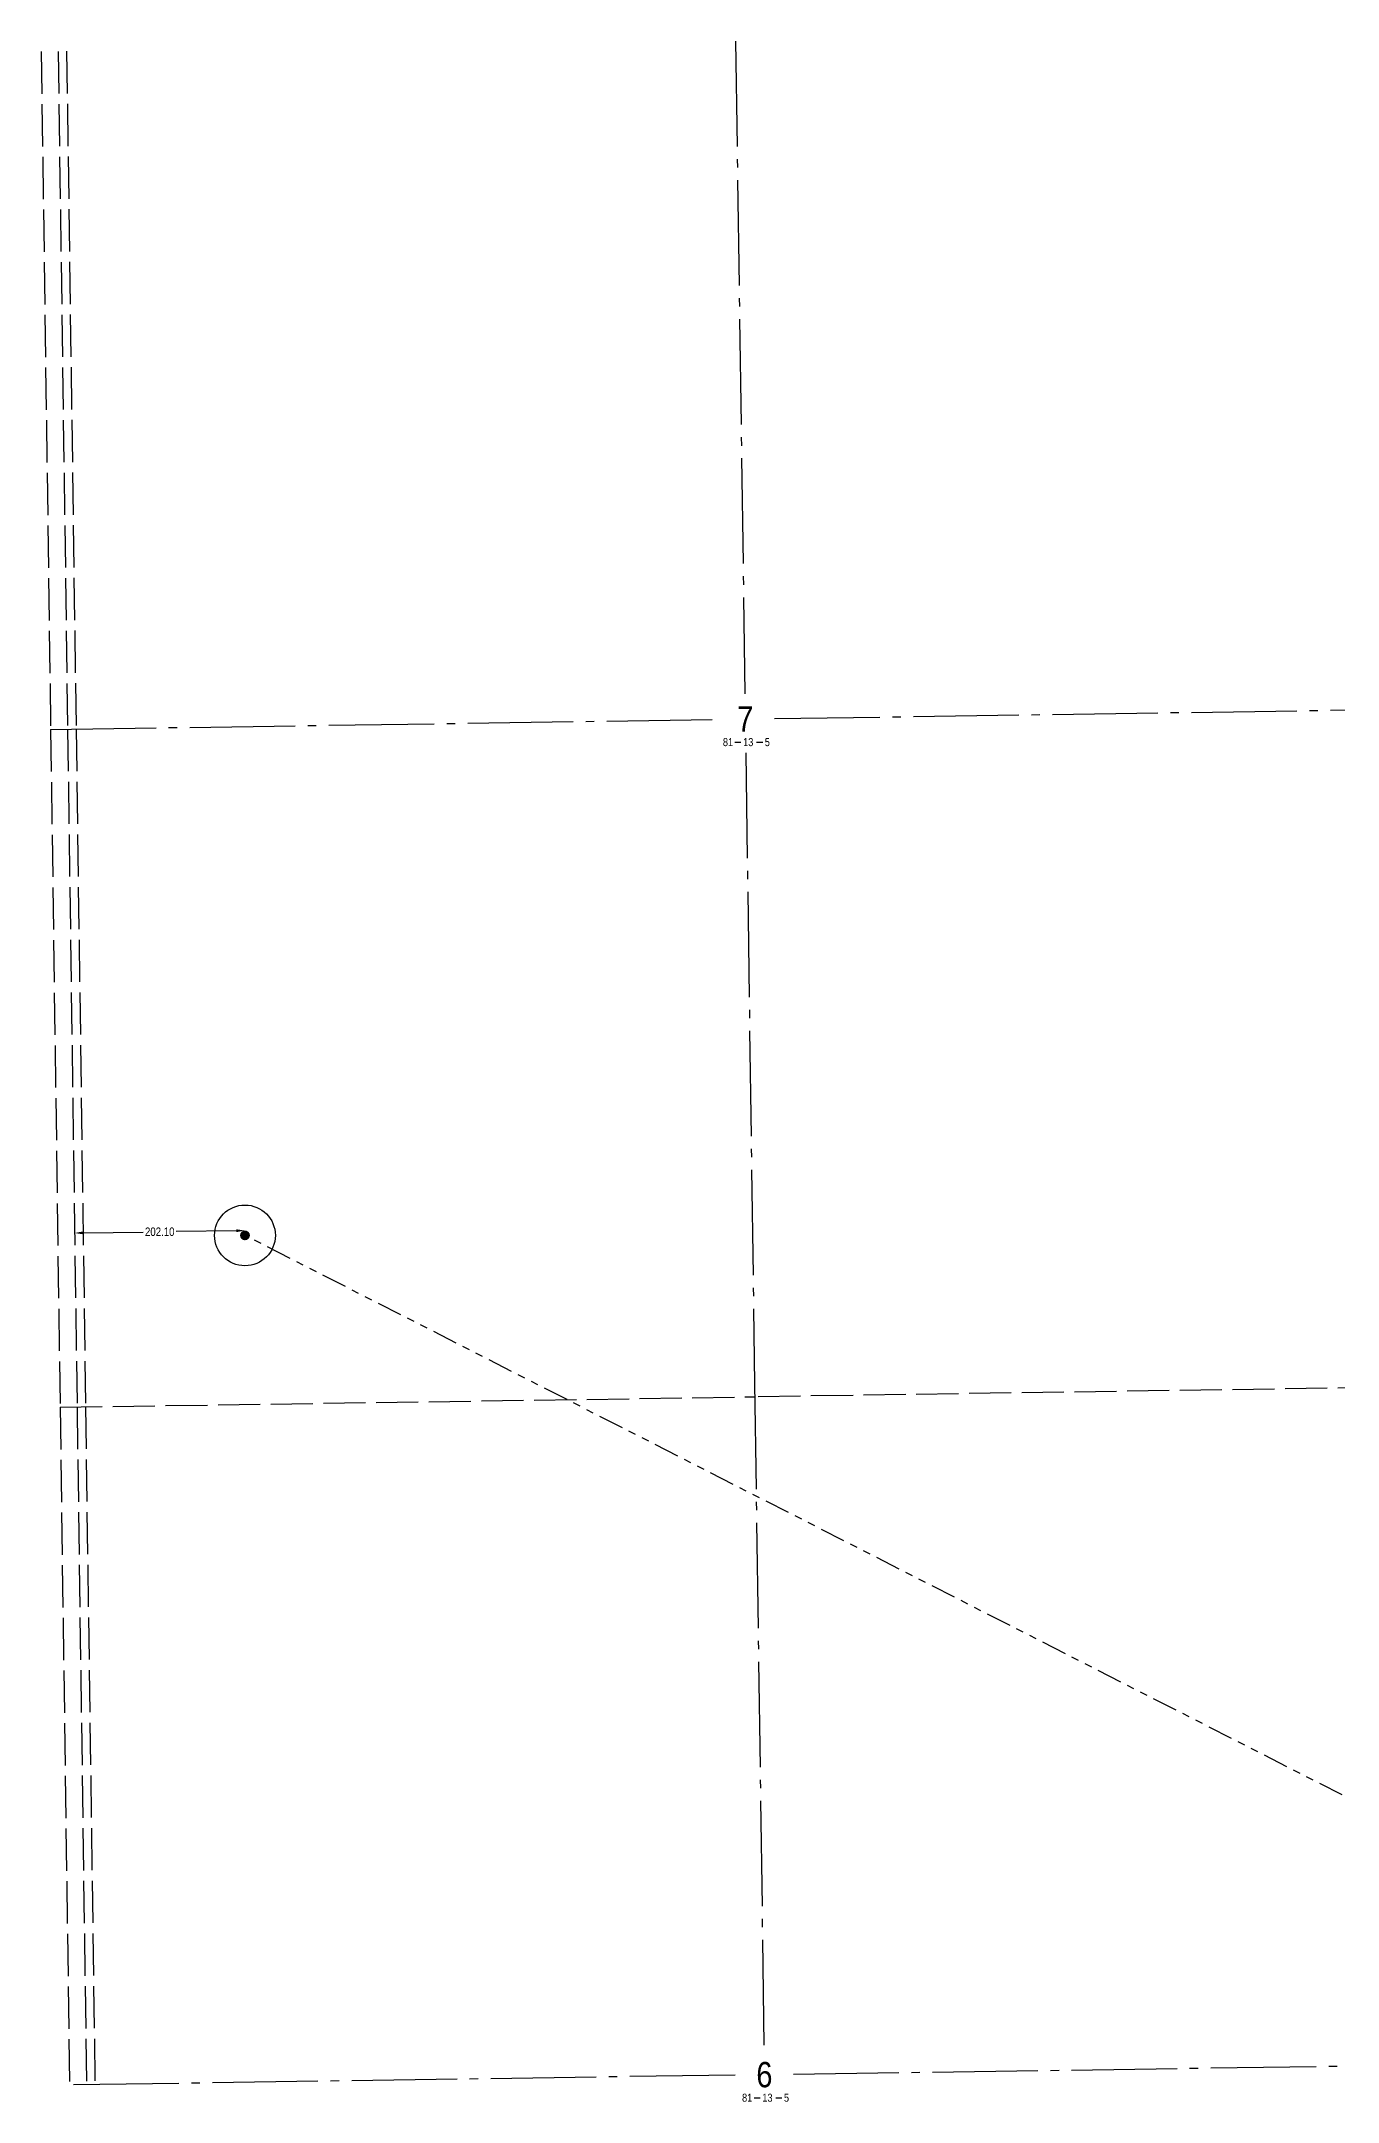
# Model space of a CAD drawing. Extents: x 560047 to 564966, y 6203492 to 6208175.
# Drawn here: x 560047 to 561585, y 6205658 to 6208103 of the extents above; entities that cross this region are included whole.
import ezdxf
from ezdxf.enums import TextEntityAlignment as Align

# ---------------------------------------------------------------- set-up
doc = ezdxf.new("R2010")
doc.units = 0
doc.header["$LTSCALE"] = 5
doc.header["$PDSIZE"] = 0.5
for name, pattern in [('foc-DRILLPATH', [14.75, 6, -1.75, 1.75, -1.75, 1.75, -1.75]), ('foc-QUARTERLINE', [33, 25, -3, 2, -3]), ('foc-UNSURVEYED', [12.5, 10, -2.5])]:
    doc.linetypes.add(name, pattern=pattern)
doc.layers.get('Defpoints').update_dxf_attribs({"color": 9})
for name, color, linetype in [('10', 1, 'Continuous'), ('9', 3, 'Continuous'), ('L-MON', 1, 'Continuous'), ('L-SECLBL', 7, 'Continuous'), ('L-SECQ', 8, 'foc-QUARTERLINE'), ('L-USEC', 7, 'foc-UNSURVEYED'), ('P-PDRILLPATH', 12, 'foc-DRILLPATH')]:
    doc.layers.add(name, color=color, linetype=linetype)
doc.styles.add('80CG', font='ARIALN.TTF', dxfattribs={"height": 10})
doc.styles.add('80L', font='ARIALN.TTF', dxfattribs={"height": 10})
doc.styles.add('SIMPLEX', font='ARIALN.TTF')
doc.dimstyles.new('Compass 5 000', dxfattribs={"dimscale": 5, "dimtxt": 9, "dimasz": 2, "dimexe": 0.2, "dimexo": 0.0625, "dimgap": 0.5, "dimtad": 0, "dimtih": 1, "dimtoh": 1, "dimzin": 0, "dimdsep": 46, "dimtxsty": '80CG', "dimcen": 0.1, "dimse1": 1, "dimse2": 1, "dimclrd": 256, "dimclrt": 256, "dimaunit": 1, "dimadec": 4, "dimazin": 0, "dimtfac": 0.06, "dimtofl": 0, "dimtmove": 0, "dimatfit": 1, "dimfxl": 0.2, "dimtolj": 1, "dimtzin": 0, "dimlwd": -1, "dimarcsym": 0})

# ---------------------------------------------------------------- blocks, each defined once
blk = doc.blocks.new('plbh')
at = {"layer": 'L-MON'}
h = blk.add_hatch(color=255, dxfattribs=at)
h.dxf.hatch_style = 1
edge = h.paths.add_edge_path()
edge.add_arc((0, 0), 1.16, 0, 360)
h = blk.add_hatch(color=256, dxfattribs=at)
h.dxf.hatch_style = 1
h.paths.add_polyline_path([(-0.96, 0, 1), (0.96, 0, 1)])
h.paths.add_polyline_path([(0.91, 0, -1), (-0.91, 0, -1)], flags=16)
h.paths.add_polyline_path([(0.45, 0, -1), (-0.45, 0, -1)], flags=0)
h = blk.add_hatch(color=256, dxfattribs=at)
h.dxf.hatch_style = 1
h.paths.add_polyline_path([(-0.45, 0, 1), (0.45, 0, 1)])
h.paths.add_polyline_path([(0.4, 0, -1), (-0.4, 0, -1)], flags=16)
at = {"layer": 'L-MON', "color": 240}
for radius in [0.96, 0.91, 0.45, 0.4]:
    blk.add_circle((0, 0), radius, dxfattribs=at)
blk = doc.blocks.new('*D58')
at = {"layer": 'Defpoints', "color": 0, "transparency": 16777216}
for p in [(560086.6, 6206688.6), (560086.7, 6206683), (560288.7, 6206685.8)]:
    blk.add_point(p, dxfattribs=at)
at = {"layer": 'L-MON', "transparency": 16777216}
for p, q in [((560096.6, 6206688.8), (560168, 6206689.8)), ((560278.6, 6206691.3), (560207.2, 6206690.3))]:
    blk.add_line(p, q, dxfattribs=at)
for points in [[(560278.6, 6206693), (560278.6, 6206689.7), (560288.6, 6206691.5)], [(560096.6, 6206690.5), (560096.7, 6206687.1), (560086.6, 6206688.6)]]:
    blk.add_solid(points, dxfattribs=at)
at = {"layer": 'L-MON', "transparency": 16777216, "insert": (560187.6, 6206690.1), "char_height": 10, "attachment_point": 5, "style": '80CG'}
blk.add_mtext('\\A1;202.10', dxfattribs=at)
blk = doc.blocks.new('L-SECLBL')
at = {"layer": '9', "color": 7}
for p, q in [((-5.1, -27.8), (-12.3, -27.8)), ((20.7, -27.8), (13.5, -27.8))]:
    blk.add_line(p, q, dxfattribs=at)
at = {"layer": '10', "color": 2, "style": 'SIMPLEX'}
blk.add_attdef('SEC', text='', height=30, dxfattribs=at).set_placement((0, 0), align=Align.MIDDLE)
at = {"layer": '10', "color": 5, "style": '80L'}
blk.add_attdef('TWP', text='', height=9.5, dxfattribs=at).set_placement((-14.4, -27.4), align=Align.MIDDLE_RIGHT)
blk.add_attdef('RGE', text='', height=9.5, dxfattribs=at).set_placement((3.6, -27.4), align=Align.MIDDLE_CENTER)
blk.add_attdef('MER', text='', height=9.5, dxfattribs=at).set_placement((23.2, -27.4), align=Align.MIDDLE_LEFT)

msp = doc.modelspace()

# ---------------------------------------------------------------- linework, layer by layer
at = {"layer": 'L-SECLBL'}
msp.add_circle((560288.7, 6206685.8), 36.044, dxfattribs=at)
at = {"layer": 'L-SECQ'}
for p, q in [((560870.849, 6208102.815), (560881.78, 6207328.509)), ((560916.75, 6207299.043), (561686.101, 6207310.561)), ((560058.199, 6207286.189), (560847.507, 6207298.006)), ((560882.768, 6207258.548), (560893.339, 6206509.742)), ((560893.339, 6206509.742), (560904.52, 6205719.946)), ((560939.491, 6205690.479), (561709.128, 6205701.991)), ((560870.248, 6205689.444), (560080.617, 6205677.632))]:
    msp.add_line(p, q, dxfattribs=at)
at = {"layer": 'L-USEC'}
for p, q in [((560046.998, 6208090.476), (560058.199, 6207286.189)), ((560067.104, 6208090.756), (560078.305, 6207286.469)), ((560077.157, 6208090.896), (560088.358, 6207286.609)), ((560058.199, 6207286.189), (560069.401, 6206481.905)), ((560078.305, 6207286.469), (560089.507, 6206482.185)), ((560088.358, 6207286.609), (560099.559, 6206482.325)), ((561697.61, 6206506.27), (560893.558, 6206494.238)), ((560069.401, 6206481.905), (560893.558, 6206494.238)), ((560069.401, 6206481.905), (560080.617, 6205677.632)), ((560089.507, 6206482.185), (560100.723, 6205677.913)), ((560099.559, 6206482.325), (560110.776, 6205678.053))]:
    msp.add_line(p, q, dxfattribs=at)
at = {"layer": 'P-PDRILLPATH'}
msp.add_line((561853.334, 6205887.74), (560288.7, 6206685.8), dxfattribs=at)

# ---------------------------------------------------------------- block references
at = {"layer": 'L-MON', "xscale": 4.997731799999989, "yscale": 4.997731799999989, "zscale": 4.997731799999989}
msp.add_blockref('plbh', (560288.7, 6206685.8), dxfattribs=at)
at = {"layer": 'L-SECLBL', "xscale": 0.999540999999994, "yscale": 0.999540999999994, "zscale": 0.999540999999994}
for p, values in [((560882.203, 6207298.525), {'SEC': '7', 'TWP': '81', 'RGE': '13', 'MER': '5'}), ((560904.944, 6205689.963), {'SEC': '6', 'TWP': '81', 'RGE': '13', 'MER': '5'})]:
    msp.add_blockref('L-SECLBL', p, dxfattribs=at).add_auto_attribs(values)

# ---------------------------------------------------------------- dimensions: what is measured, and where the dimension line sits
at = {"layer": 'L-MON'}
dim = msp.add_aligned_dim(p1=(560288.7, 6206685.8), p2=(560086.71, 6206682.987), distance=-5.661, text='202.10', dimstyle='Compass 5 000', dxfattribs=at)
dim.commit()
dim.dimension.update_dxf_attribs({"geometry": '*D58', "text_midpoint": (560187.626, 6206690.054)})

doc.saveas('drawing.dxf')
